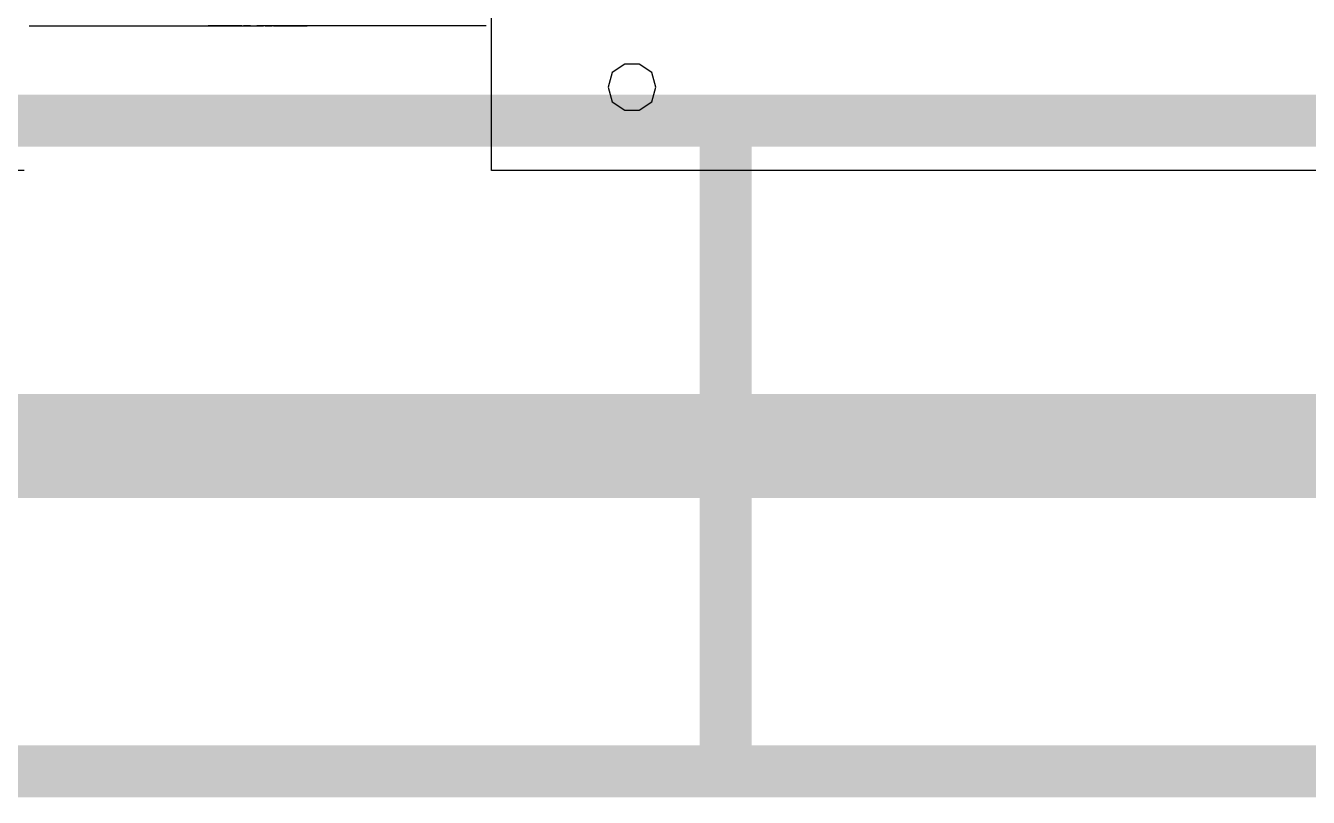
# Model space of a CAD drawing. Header units: millimetres. Extents: x 0 to 99.3, y 0 to 70.2.
# Drawn here: x 21.5525 to 22.0454, y 30.8158 to 31.1123 of the extents above; entities that cross this region are included whole.
import ezdxf

# ---------------------------------------------------------------- set-up
doc = ezdxf.new("R2010")
doc.units = ezdxf.units.MM
doc.layers.add('INST. VOZ Y DATOS', color=40, linetype='Continuous', lineweight=0)
doc.layers.add('Muebles', color=2, linetype='Continuous')

# ---------------------------------------------------------------- blocks, each defined once
blk = doc.blocks.new('racki')
at = {"layer": 'Muebles'}
for p, q in [((1559.0708, 470.68348), (1559.58563, 470.68348)), ((1559.58563, 470.68348), (1559.58563, 470.53856)), ((1559.52878, 470.66026), (1559.52398, 470.65706)), ((1559.53439, 470.66026), (1559.52878, 470.66026)), ((1559.53919, 470.65706), (1559.53439, 470.66026)), ((1559.52398, 470.65706), (1559.52238, 470.65145)), ((1559.54079, 470.65145), (1559.53919, 470.65706)), ((1559.52238, 470.65145), (1559.52398, 470.64585)), ((1559.53919, 470.64585), (1559.54079, 470.65145)), ((1559.52398, 470.64585), (1559.52878, 470.64264)), ((1559.53439, 470.64264), (1559.53919, 470.64585)), ((1559.52878, 470.64264), (1559.53439, 470.64264)), ((1559.0688, 470.62785), (1558.97883, 470.62788)), ((1558.98383, 470.62788), (1558.98503, 470.62787)), ((1558.98383, 470.62788), (1558.98643, 470.62787)), ((1558.98463, 470.62787), (1558.98383, 470.62788)), ((1558.98383, 470.62788), (1558.98643, 470.62787)), ((1558.98643, 470.62787), (1558.98383, 470.62788)), ((1558.98383, 470.62788), (1558.98413, 470.62788)), ((1558.98413, 470.62788), (1558.98383, 470.62788)), ((1558.98533, 470.62787), (1558.98383, 470.62788)), ((1558.98383, 470.62788), (1558.98413, 470.62788)), ((1558.98393, 470.62788), (1558.98383, 470.62788)), ((1558.98383, 470.62788), (1558.98393, 470.62788)), ((1558.98383, 470.62788), (1558.98643, 470.62787)), ((1558.98453, 470.62788), (1558.98383, 470.62788)), ((1558.98593, 470.62787), (1558.98383, 470.62788)), ((1558.98383, 470.62788), (1558.98593, 470.62787)), ((1558.98593, 470.62787), (1558.98383, 470.62788)), ((1558.98383, 470.62788), (1558.98643, 470.62787)), ((1558.98643, 470.62787), (1558.98383, 470.62788)), ((1558.98383, 470.62788), (1558.98593, 470.62787)), ((1558.98593, 470.62787), (1558.98383, 470.62788)), ((1558.98383, 470.62788), (1558.98593, 470.62787)), ((1558.98593, 470.62787), (1558.98383, 470.62788)), ((1558.98383, 470.62788), (1558.98643, 470.62787)), ((1558.98643, 470.62787), (1558.98383, 470.62788)), ((1558.98383, 470.62788), (1558.98593, 470.62787)), ((1558.98383, 470.62788), (1558.98643, 470.62787)), ((1558.98453, 470.62788), (1558.98383, 470.62788)), ((1558.98383, 470.62788), (1558.98413, 470.62788)), ((1558.98413, 470.62788), (1558.98383, 470.62788)), ((1558.98383, 470.62788), (1558.98643, 470.62787)), ((1558.98643, 470.62787), (1558.98383, 470.62788)), ((1558.98413, 470.62788), (1558.98383, 470.62788)), ((1558.98383, 470.62788), (1558.98643, 470.62787)), ((1558.98643, 470.62787), (1558.98383, 470.62788)), ((1558.98383, 470.62788), (1558.98543, 470.62787)), ((1558.98543, 470.62787), (1558.98383, 470.62788)), ((1558.98383, 470.62788), (1558.98643, 470.62787)), ((1558.98453, 470.62788), (1558.98383, 470.62788)), ((1558.98383, 470.62788), (1558.98643, 470.62787)), ((1558.98643, 470.62787), (1558.98383, 470.62788)), ((1558.98383, 470.62788), (1558.98413, 470.62788)), ((1558.98383, 470.62788), (1558.98643, 470.62787)), ((1558.98643, 470.62787), (1558.98383, 470.62788)), ((1558.98383, 470.62788), (1558.98543, 470.62787)), ((1558.98543, 470.62787), (1558.98383, 470.62788)), ((1558.98383, 470.62788), (1558.98583, 470.62787)), ((1558.98583, 470.62787), (1558.98383, 470.62788)), ((1558.98393, 470.62788), (1558.98383, 470.62788)), ((1558.98383, 470.62788), (1558.98643, 470.62787)), ((1558.98393, 470.62788), (1558.98653, 470.62787)), ((1558.98403, 470.62788), (1558.98393, 470.62788)), ((1558.98393, 470.62788), (1558.98403, 470.62788)), ((1558.98403, 470.62788), (1558.98393, 470.62788)), ((1558.98413, 470.62788), (1558.98403, 470.62788)), ((1558.98403, 470.62788), (1558.98413, 470.62788)), ((1558.98413, 470.62788), (1558.98403, 470.62788)), ((1558.98413, 470.62788), (1558.98653, 470.62787)), ((1558.98423, 470.62788), (1558.98413, 470.62788)), ((1558.98433, 470.62788), (1558.98423, 470.62788)), ((1558.98443, 470.62788), (1558.98433, 470.62788)), ((1558.98443, 470.62788), (1558.98613, 470.62787)), ((1558.98453, 470.62788), (1558.98443, 470.62788)), ((1558.98453, 470.62788), (1558.98463, 470.62787)), ((1558.98483, 470.62787), (1558.98453, 470.62788)), ((1558.98483, 470.62787), (1558.98453, 470.62788)), ((1558.98483, 470.62787), (1558.98453, 470.62788)), ((1558.98453, 470.62788), (1558.98463, 470.62787)), ((1558.98493, 470.62787), (1558.98453, 470.62788)), ((1558.98463, 470.62787), (1558.98453, 470.62788)), ((1558.98643, 470.62787), (1558.98463, 470.62787)), ((1558.98463, 470.62787), (1558.98473, 470.62787)), ((1558.98463, 470.62787), (1558.98473, 470.62787)), ((1558.98473, 470.62787), (1558.98463, 470.62787)), ((1558.98473, 470.62787), (1558.98483, 470.62787)), ((1558.98473, 470.62787), (1558.98563, 470.62787)), ((1558.98563, 470.62787), (1558.98473, 470.62787)), ((1558.98473, 470.62787), (1558.98563, 470.62787)), ((1558.98563, 470.62787), (1558.98473, 470.62787)), ((1558.98473, 470.62787), (1558.98483, 470.62787)), ((1558.98473, 470.62787), (1558.98563, 470.62787)), ((1558.98563, 470.62787), (1558.98473, 470.62787)), ((1558.98483, 470.62787), (1558.98473, 470.62787)), ((1558.98483, 470.62787), (1558.98533, 470.62787)), ((1558.98553, 470.62787), (1558.98483, 470.62787)), ((1558.98643, 470.62787), (1558.98483, 470.62787)), ((1558.98483, 470.62787), (1558.98643, 470.62787)), ((1558.98643, 470.62787), (1558.98483, 470.62787)), ((1558.98483, 470.62787), (1558.98643, 470.62787)), ((1558.98553, 470.62787), (1558.98483, 470.62787)), ((1558.98553, 470.62787), (1558.98483, 470.62787)), ((1558.98483, 470.62787), (1558.98493, 470.62787)), ((1558.98493, 470.62787), (1558.98483, 470.62787)), ((1558.98643, 470.62787), (1558.98493, 470.62787)), ((1558.98493, 470.62787), (1558.98643, 470.62787)), ((1558.98643, 470.62787), (1558.98493, 470.62787)), ((1558.98493, 470.62787), (1558.98643, 470.62787)), ((1558.98503, 470.62787), (1558.98493, 470.62787)), ((1558.98513, 470.62787), (1558.98503, 470.62787)), ((1558.98513, 470.62787), (1558.98503, 470.62787)), ((1558.98533, 470.62787), (1558.98513, 470.62787)), ((1558.98523, 470.62787), (1558.98513, 470.62787)), ((1558.98533, 470.62787), (1558.98523, 470.62787)), ((1558.98563, 470.62787), (1558.98533, 470.62787)), ((1558.98533, 470.62787), (1558.98543, 470.62787)), ((1558.98543, 470.62787), (1558.98533, 470.62787)), ((1558.98543, 470.62787), (1558.98533, 470.62787)), ((1558.98543, 470.62787), (1558.98553, 470.62787)), ((1558.98553, 470.62787), (1558.98543, 470.62787)), ((1558.98583, 470.62787), (1558.98543, 470.62787)), ((1558.98543, 470.62787), (1558.98553, 470.62787)), ((1558.98553, 470.62787), (1558.98543, 470.62787)), ((1558.98583, 470.62787), (1558.98553, 470.62787)), ((1558.98553, 470.62787), (1558.98563, 470.62787)), ((1558.98563, 470.62787), (1558.98553, 470.62787)), ((1558.98583, 470.62787), (1558.98553, 470.62787)), ((1558.98583, 470.62787), (1558.98553, 470.62787)), ((1558.98553, 470.62787), (1558.98563, 470.62787)), ((1558.98563, 470.62787), (1558.98553, 470.62787)), ((1558.98583, 470.62787), (1558.98563, 470.62787)), ((1558.98563, 470.62787), (1558.98573, 470.62787)), ((1558.98573, 470.62787), (1558.98563, 470.62787)), ((1558.98563, 470.62787), (1558.98573, 470.62787)), ((1558.98573, 470.62787), (1558.98563, 470.62787)), ((1558.98573, 470.62787), (1558.98583, 470.62787)), ((1558.98583, 470.62787), (1558.98573, 470.62787)), ((1558.98573, 470.62787), (1558.98583, 470.62787)), ((1558.98583, 470.62787), (1558.98573, 470.62787)), ((1558.98643, 470.62787), (1558.98583, 470.62787)), ((1558.98593, 470.62787), (1558.98583, 470.62787)), ((1558.98643, 470.62787), (1558.98583, 470.62787)), ((1558.98643, 470.62787), (1558.98583, 470.62787)), ((1558.98583, 470.62787), (1558.98643, 470.62787)), ((1558.98643, 470.62787), (1558.98583, 470.62787)), ((1558.98593, 470.62787), (1558.98583, 470.62787)), ((1558.98613, 470.62787), (1558.98593, 470.62787)), ((1558.98613, 470.62787), (1558.98593, 470.62787)), ((1558.98623, 470.62787), (1558.98613, 470.62787)), ((1558.98633, 470.62787), (1558.98623, 470.62787)), ((1558.98643, 470.62787), (1558.98633, 470.62787)), ((1558.99985, 470.62787), (1558.98714, 470.62787)), ((1558.98714, 470.62787), (1558.99985, 470.62787)), ((1558.99985, 470.62787), (1558.98714, 470.62787)), ((1558.99874, 470.62787), (1558.98824, 470.62787)), ((1558.98824, 470.62787), (1558.99154, 470.62787)), ((1558.99414, 470.62787), (1558.98944, 470.62787)), ((1558.98944, 470.62787), (1558.99534, 470.62787)), ((1558.98944, 470.62787), (1558.99164, 470.62787)), ((1558.99164, 470.62787), (1558.98944, 470.62787)), ((1558.98944, 470.62787), (1558.99534, 470.62787)), ((1558.99724, 470.62787), (1558.98944, 470.62787)), ((1558.98944, 470.62787), (1558.99194, 470.62787)), ((1558.99534, 470.62787), (1558.98944, 470.62787)), ((1558.98944, 470.62787), (1558.99534, 470.62787)), ((1558.98944, 470.62787), (1558.99414, 470.62787)), ((1558.98954, 470.62787), (1558.98944, 470.62787)), ((1558.98944, 470.62787), (1558.99534, 470.62787)), ((1558.99214, 470.62787), (1558.98944, 470.62787)), ((1558.98944, 470.62787), (1558.99044, 470.62787)), ((1558.99044, 470.62787), (1558.98944, 470.62787)), ((1558.98964, 470.62787), (1558.98954, 470.62787)), ((1558.98974, 470.62787), (1558.98964, 470.62787)), ((1558.98984, 470.62787), (1558.98974, 470.62787)), ((1558.98994, 470.62787), (1558.98984, 470.62787)), ((1558.99004, 470.62787), (1558.98994, 470.62787)), ((1558.99014, 470.62787), (1558.99004, 470.62787)), ((1558.99024, 470.62787), (1558.99014, 470.62787)), ((1558.99024, 470.62787), (1558.99014, 470.62787)), ((1558.99044, 470.62787), (1558.99024, 470.62787)), ((1558.99454, 470.62787), (1558.99024, 470.62787)), ((1558.99064, 470.62787), (1558.99044, 470.62787)), ((1558.99534, 470.62787), (1558.99064, 470.62787)), ((1558.99084, 470.62787), (1558.99074, 470.62787)), ((1558.99074, 470.62787), (1558.99084, 470.62787)), ((1558.99414, 470.62787), (1558.99084, 470.62787)), ((1558.99084, 470.62787), (1558.99094, 470.62787)), ((1558.99104, 470.62787), (1558.99084, 470.62787)), ((1558.99084, 470.62787), (1558.99094, 470.62787)), ((1558.99094, 470.62787), (1558.99104, 470.62787)), ((1558.99094, 470.62787), (1558.99104, 470.62787)), ((1558.99104, 470.62787), (1558.99114, 470.62787)), ((1558.99104, 470.62787), (1558.99114, 470.62787)), ((1558.99114, 470.62787), (1558.99124, 470.62787)), ((1558.99114, 470.62787), (1558.99534, 470.62787)), ((1558.99124, 470.62787), (1558.99374, 470.62787)), ((1558.99134, 470.62787), (1558.99534, 470.62787)), ((1558.99534, 470.62787), (1558.99134, 470.62787)), ((1558.99154, 470.62787), (1558.99164, 470.62787)), ((1558.99164, 470.62787), (1558.99174, 470.62787)), ((1558.99334, 470.62787), (1558.99174, 470.62787)), ((1558.99174, 470.62787), (1558.99334, 470.62787)), ((1558.99174, 470.62787), (1558.99184, 470.62787)), ((1558.99184, 470.62787), (1558.99194, 470.62787)), ((1558.99194, 470.62787), (1558.99204, 470.62787)), ((1558.99194, 470.62787), (1558.99204, 470.62787)), ((1558.99204, 470.62787), (1558.99514, 470.62787)), ((1558.99204, 470.62787), (1558.99214, 470.62787)), ((1558.99204, 470.62787), (1558.99214, 470.62787)), ((1558.99214, 470.62787), (1558.99334, 470.62787)), ((1558.99214, 470.62787), (1558.99794, 470.62787)), ((1558.99274, 470.62787), (1558.99214, 470.62787)), ((1558.99214, 470.62787), (1558.99224, 470.62787)), ((1558.99274, 470.62787), (1558.99214, 470.62787)), ((1558.99214, 470.62787), (1558.99224, 470.62787)), ((1558.99224, 470.62787), (1558.99214, 470.62787)), ((1558.99214, 470.62787), (1558.99264, 470.62787)), ((1558.99214, 470.62787), (1558.99234, 470.62787)), ((1558.99234, 470.62787), (1558.99224, 470.62787)), ((1558.99224, 470.62787), (1558.99284, 470.62787)), ((1558.99224, 470.62787), (1558.99284, 470.62787)), ((1558.99264, 470.62787), (1558.99224, 470.62787)), ((1558.99234, 470.62787), (1558.99744, 470.62787)), ((1558.99244, 470.62787), (1558.99234, 470.62787)), ((1558.99254, 470.62787), (1558.99244, 470.62787)), ((1558.99264, 470.62787), (1558.99254, 470.62787)), ((1558.99274, 470.62787), (1558.99264, 470.62787)), ((1558.99314, 470.62787), (1558.99264, 470.62787)), ((1558.99264, 470.62787), (1558.99314, 470.62787)), ((1558.99284, 470.62787), (1558.99274, 470.62787)), ((1558.99294, 470.62787), (1558.99274, 470.62787)), ((1558.99324, 470.62787), (1558.99274, 470.62787)), ((1558.99294, 470.62787), (1558.99284, 470.62787)), ((1558.99284, 470.62787), (1558.99314, 470.62787)), ((1558.99284, 470.62787), (1558.99334, 470.62787)), ((1558.99314, 470.62787), (1558.99294, 470.62787)), ((1558.99324, 470.62787), (1558.99294, 470.62787)), ((1558.99324, 470.62787), (1558.99314, 470.62787)), ((1558.99534, 470.62787), (1558.99314, 470.62787)), ((1558.99314, 470.62787), (1558.99534, 470.62787)), ((1558.99314, 470.62787), (1558.99334, 470.62787)), ((1558.99364, 470.62787), (1558.99314, 470.62787)), ((1558.99314, 470.62787), (1558.99364, 470.62787)), ((1558.99344, 470.62787), (1558.99324, 470.62787)), ((1558.99354, 470.62787), (1558.99324, 470.62787)), ((1558.99604, 470.62787), (1558.99324, 470.62787)), ((1558.99324, 470.62787), (1558.99334, 470.62787)), ((1558.99384, 470.62787), (1558.99324, 470.62787)), ((1558.99334, 470.62787), (1558.99324, 470.62787)), ((1558.99324, 470.62787), (1558.99334, 470.62787)), ((1558.99334, 470.62787), (1558.99394, 470.62787)), ((1558.99334, 470.62787), (1558.99354, 470.62787)), ((1558.99334, 470.62787), (1558.99394, 470.62787)), ((1558.99344, 470.62787), (1558.99334, 470.62787)), ((1558.99334, 470.62787), (1558.99344, 470.62787)), ((1558.99354, 470.62787), (1558.99334, 470.62787)), ((1558.99334, 470.62787), (1558.99354, 470.62787)), ((1558.99334, 470.62787), (1558.99354, 470.62787)), ((1558.99344, 470.62787), (1558.99334, 470.62787)), ((1558.99354, 470.62787), (1558.99344, 470.62787)), ((1558.99364, 470.62787), (1558.99344, 470.62787)), ((1558.99344, 470.62787), (1558.99374, 470.62787)), ((1558.99364, 470.62787), (1558.99344, 470.62787)), ((1558.99374, 470.62787), (1558.99354, 470.62787)), ((1558.99384, 470.62787), (1558.99354, 470.62787)), ((1558.99354, 470.62787), (1558.99364, 470.62787)), ((1558.99374, 470.62787), (1558.99354, 470.62787)), ((1558.99354, 470.62787), (1558.99374, 470.62787)), ((1558.99354, 470.62787), (1558.99364, 470.62787)), ((1558.99364, 470.62787), (1558.99564, 470.62787)), ((1558.99414, 470.62787), (1558.99364, 470.62787)), ((1558.99364, 470.62787), (1558.99414, 470.62787)), ((1558.99394, 470.62787), (1558.99364, 470.62787)), ((1558.99364, 470.62787), (1558.99384, 470.62787)), ((1558.99374, 470.62787), (1558.99364, 470.62787)), ((1558.99374, 470.62787), (1558.99384, 470.62787)), ((1558.99394, 470.62787), (1558.99374, 470.62787)), ((1558.99374, 470.62787), (1558.99384, 470.62787)), ((1558.99384, 470.62787), (1558.99374, 470.62787)), ((1558.99374, 470.62787), (1558.99414, 470.62787)), ((1558.99394, 470.62787), (1558.99374, 470.62787)), ((1558.99384, 470.62787), (1558.99814, 470.62787)), ((1558.99384, 470.62787), (1558.99394, 470.62787)), ((1558.99444, 470.62787), (1558.99384, 470.62787)), ((1558.99384, 470.62787), (1558.99394, 470.62787)), ((1558.99414, 470.62787), (1558.99384, 470.62787)), ((1558.99384, 470.62787), (1558.99404, 470.62787)), ((1558.99394, 470.62787), (1558.99404, 470.62787)), ((1558.99414, 470.62787), (1558.99394, 470.62787)), ((1558.99394, 470.62787), (1558.99414, 470.62787)), ((1558.99394, 470.62787), (1558.99444, 470.62787)), ((1558.99424, 470.62787), (1558.99394, 470.62787)), ((1558.99394, 470.62787), (1558.99424, 470.62787)), ((1558.99414, 470.62787), (1558.99394, 470.62787)), ((1558.99404, 470.62787), (1558.99414, 470.62787)), ((1558.99404, 470.62787), (1558.99424, 470.62787)), ((1558.99424, 470.62787), (1558.99414, 470.62787)), ((1558.99414, 470.62787), (1558.99444, 470.62787)), ((1558.99414, 470.62787), (1558.99534, 470.62787)), ((1558.99534, 470.62787), (1558.99414, 470.62787)), ((1558.99414, 470.62787), (1558.99464, 470.62787)), ((1558.99464, 470.62787), (1558.99414, 470.62787)), ((1558.99424, 470.62787), (1558.99414, 470.62787)), ((1558.99414, 470.62787), (1558.99424, 470.62787)), ((1558.99434, 470.62787), (1558.99414, 470.62787)), ((1558.99444, 470.62787), (1558.99424, 470.62787)), ((1558.99424, 470.62787), (1558.99444, 470.62787)), ((1558.99444, 470.62787), (1558.99434, 470.62787)), ((1558.99464, 470.62787), (1558.99444, 470.62787)), ((1558.99444, 470.62787), (1558.99494, 470.62787)), ((1558.99444, 470.62787), (1558.99494, 470.62787)), ((1558.99494, 470.62787), (1558.99444, 470.62787)), ((1558.99444, 470.62787), (1558.99454, 470.62787)), ((1558.99464, 470.62787), (1558.99444, 470.62787)), ((1558.99464, 470.62787), (1558.99454, 470.62787)), ((1558.99454, 470.62787), (1558.99474, 470.62787)), ((1558.99464, 470.62787), (1558.99554, 470.62787)), ((1558.99484, 470.62787), (1558.99464, 470.62787)), ((1558.99464, 470.62787), (1558.99514, 470.62787)), ((1558.99514, 470.62787), (1558.99464, 470.62787)), ((1558.99474, 470.62787), (1558.99464, 470.62787)), ((1558.99484, 470.62787), (1558.99464, 470.62787)), ((1558.99484, 470.62787), (1558.99474, 470.62787)), ((1558.99474, 470.62787), (1558.99494, 470.62787)), ((1558.99504, 470.62787), (1558.99484, 470.62787)), ((1558.99494, 470.62787), (1558.99484, 470.62787)), ((1558.99504, 470.62787), (1558.99484, 470.62787)), ((1558.99494, 470.62787), (1558.99544, 470.62787)), ((1558.99494, 470.62787), (1558.99544, 470.62787)), ((1558.99494, 470.62787), (1558.99534, 470.62787)), ((1558.99544, 470.62787), (1558.99494, 470.62787)), ((1558.99504, 470.62787), (1558.99494, 470.62787)), ((1558.99494, 470.62787), (1558.99514, 470.62787)), ((1558.99524, 470.62787), (1558.99504, 470.62787)), ((1558.99514, 470.62787), (1558.99504, 470.62787)), ((1558.99524, 470.62787), (1558.99504, 470.62787)), ((1558.99514, 470.62787), (1558.99534, 470.62787)), ((1558.99514, 470.62787), (1558.99564, 470.62787)), ((1558.99564, 470.62787), (1558.99514, 470.62787)), ((1558.99524, 470.62787), (1558.99514, 470.62787)), ((1558.99514, 470.62787), (1558.99534, 470.62787)), ((1558.99544, 470.62787), (1558.99524, 470.62787)), ((1558.99534, 470.62787), (1558.99524, 470.62787)), ((1558.99544, 470.62787), (1558.99524, 470.62787)), ((1558.99534, 470.62787), (1558.99824, 470.62787)), ((1558.99534, 470.62787), (1558.99554, 470.62787)), ((1558.99534, 470.62787), (1558.99584, 470.62787)), ((1558.99534, 470.62787), (1558.99554, 470.62787)), ((1558.99564, 470.62787), (1558.99544, 470.62787)), ((1558.99544, 470.62787), (1558.99594, 470.62787)), ((1558.99584, 470.62787), (1558.99544, 470.62787)), ((1558.99564, 470.62787), (1558.99544, 470.62787)), ((1558.99554, 470.62787), (1558.99584, 470.62787)), ((1558.99554, 470.62787), (1558.99574, 470.62787)), ((1558.99584, 470.62787), (1558.99564, 470.62787)), ((1558.99564, 470.62787), (1558.99574, 470.62787)), ((1558.99564, 470.62787), (1558.99614, 470.62787)), ((1558.99604, 470.62787), (1558.99564, 470.62787)), ((1558.99584, 470.62787), (1558.99564, 470.62787)), ((1558.99574, 470.62787), (1558.99584, 470.62787)), ((1558.99574, 470.62787), (1558.99594, 470.62787)), ((1558.99604, 470.62787), (1558.99584, 470.62787)), ((1558.99584, 470.62787), (1558.99604, 470.62787)), ((1558.99584, 470.62787), (1558.99594, 470.62787)), ((1558.99584, 470.62787), (1558.99634, 470.62787)), ((1558.99634, 470.62787), (1558.99584, 470.62787)), ((1558.99594, 470.62787), (1558.99584, 470.62787)), ((1558.99594, 470.62787), (1558.99614, 470.62787)), ((1558.99594, 470.62787), (1558.99604, 470.62787)), ((1558.99614, 470.62787), (1558.99594, 470.62787)), ((1558.99594, 470.62787), (1558.99604, 470.62787)), ((1558.99614, 470.62787), (1558.99604, 470.62787)), ((1558.99604, 470.62787), (1558.99624, 470.62787)), ((1558.99654, 470.62787), (1558.99604, 470.62787)), ((1558.99604, 470.62787), (1558.99624, 470.62787)), ((1558.99634, 470.62787), (1558.99614, 470.62787)), ((1558.99614, 470.62787), (1558.99634, 470.62787)), ((1558.99614, 470.62787), (1558.99654, 470.62787)), ((1558.99634, 470.62787), (1558.99614, 470.62787)), ((1558.99624, 470.62787), (1558.99634, 470.62787)), ((1558.99634, 470.62787), (1558.99624, 470.62787)), ((1558.99624, 470.62787), (1558.99634, 470.62787)), ((1558.99624, 470.62787), (1558.99644, 470.62787)), ((1558.99654, 470.62787), (1558.99634, 470.62787)), ((1558.99634, 470.62787), (1558.99644, 470.62787)), ((1558.99634, 470.62787), (1558.99704, 470.62787)), ((1558.99634, 470.62787), (1558.99704, 470.62787)), ((1558.99714, 470.62787), (1558.99634, 470.62787)), ((1558.99634, 470.62787), (1558.99644, 470.62787)), ((1558.99644, 470.62787), (1558.99634, 470.62787)), ((1558.99634, 470.62787), (1558.99644, 470.62787)), ((1558.99644, 470.62787), (1558.99634, 470.62787)), ((1558.99654, 470.62787), (1558.99634, 470.62787)), ((1558.99644, 470.62787), (1558.99664, 470.62787)), ((1558.99644, 470.62787), (1558.99664, 470.62787)), ((1558.99664, 470.62787), (1558.99644, 470.62787)), ((1558.99644, 470.62787), (1558.99664, 470.62787)), ((1558.99664, 470.62787), (1558.99644, 470.62787)), ((1558.99644, 470.62787), (1558.99664, 470.62787)), ((1558.99674, 470.62787), (1558.99654, 470.62787)), ((1558.99654, 470.62787), (1558.99694, 470.62787)), ((1558.99684, 470.62787), (1558.99654, 470.62787)), ((1558.99664, 470.62787), (1558.99654, 470.62787)), ((1558.99664, 470.62787), (1558.99814, 470.62787)), ((1558.99664, 470.62787), (1558.99674, 470.62787)), ((1558.99664, 470.62787), (1558.99684, 470.62787)), ((1558.99674, 470.62787), (1558.99664, 470.62787)), ((1558.99664, 470.62787), (1558.99674, 470.62787)), ((1558.99684, 470.62787), (1558.99664, 470.62787)), ((1558.99664, 470.62787), (1558.99674, 470.62787)), ((1558.99684, 470.62787), (1558.99674, 470.62787)), ((1558.99674, 470.62787), (1558.99684, 470.62787)), ((1558.99694, 470.62787), (1558.99674, 470.62787)), ((1558.99674, 470.62787), (1558.99694, 470.62787)), ((1558.99674, 470.62787), (1558.99694, 470.62787)), ((1558.99704, 470.62787), (1558.99684, 470.62787)), ((1558.99684, 470.62787), (1558.99704, 470.62787)), ((1558.99754, 470.62787), (1558.99684, 470.62787)), ((1558.99684, 470.62787), (1558.99694, 470.62787)), ((1558.99694, 470.62787), (1558.99684, 470.62787)), ((1558.99694, 470.62787), (1558.99754, 470.62787)), ((1558.99694, 470.62787), (1558.99704, 470.62787)), ((1558.99714, 470.62787), (1558.99704, 470.62787)), ((1558.99704, 470.62787), (1558.99714, 470.62787)), ((1558.99704, 470.62787), (1558.99764, 470.62787)), ((1558.99704, 470.62787), (1558.99764, 470.62787)), ((1558.99704, 470.62787), (1558.99724, 470.62787)), ((1558.99734, 470.62787), (1558.99714, 470.62787)), ((1558.99714, 470.62787), (1558.99724, 470.62787)), ((1558.99764, 470.62787), (1558.99714, 470.62787)), ((1558.99744, 470.62787), (1558.99734, 470.62787)), ((1558.99754, 470.62787), (1558.99744, 470.62787)), ((1558.99744, 470.62787), (1558.99754, 470.62787)), ((1558.99764, 470.62787), (1558.99754, 470.62787)), ((1558.99754, 470.62787), (1558.99814, 470.62787)), ((1558.99804, 470.62787), (1558.99754, 470.62787)), ((1558.99754, 470.62787), (1558.99764, 470.62787)), ((1558.99774, 470.62787), (1558.99764, 470.62787)), ((1558.99764, 470.62787), (1558.99804, 470.62787)), ((1558.99764, 470.62787), (1558.99804, 470.62787)), ((1558.99814, 470.62787), (1558.99764, 470.62787)), ((1558.99764, 470.62787), (1558.99784, 470.62787)), ((1558.99784, 470.62787), (1558.99774, 470.62787)), ((1558.99794, 470.62787), (1558.99784, 470.62787)), ((1558.99784, 470.62787), (1558.99794, 470.62787)), ((1558.99804, 470.62787), (1558.99794, 470.62787)), ((1558.99794, 470.62787), (1558.99804, 470.62787)), ((1558.99804, 470.62787), (1558.99814, 470.62787)), ((1558.99814, 470.62787), (1558.99804, 470.62787)), ((1558.99804, 470.62787), (1558.99814, 470.62787)), ((1558.99814, 470.62787), (1558.99804, 470.62787)), ((1558.99804, 470.62787), (1558.99814, 470.62787)), ((1558.99814, 470.62787), (1558.99824, 470.62787)), ((1558.99824, 470.62787), (1558.99834, 470.62787)), ((1558.99834, 470.62787), (1558.99844, 470.62787)), ((1558.99844, 470.62787), (1558.99854, 470.62787)), ((1558.99854, 470.62787), (1558.99864, 470.62787)), ((1558.99864, 470.62787), (1558.99874, 470.62787)), ((1559.00005, 470.62787), (1558.99915, 470.62787)), ((1558.99915, 470.62787), (1558.99985, 470.62787)), ((1558.99985, 470.62787), (1558.99915, 470.62787)), ((1558.99915, 470.62787), (1558.99985, 470.62787)), ((1558.99985, 470.62787), (1558.99915, 470.62787)), ((1558.99915, 470.62787), (1559.00005, 470.62787)), ((1558.99985, 470.62787), (1558.99915, 470.62787)), ((1558.99915, 470.62787), (1558.99985, 470.62787)), ((1558.99935, 470.62787), (1559.00005, 470.62787)), ((1559.00005, 470.62787), (1558.99935, 470.62787)), ((1559.00005, 470.62787), (1558.99985, 470.62787)), ((1558.99985, 470.62787), (1559.00005, 470.62787)), ((1559.58763, 470.62785), (1559.6758, 470.62788)), ((1559.65638, 470.62787), (1559.65658, 470.62787)), ((1559.65708, 470.62787), (1559.65638, 470.62787)), ((1559.65638, 470.62787), (1559.65728, 470.62787)), ((1559.65728, 470.62787), (1559.65638, 470.62787)), ((1559.65638, 470.62787), (1559.65708, 470.62787)), ((1559.65658, 470.62787), (1559.65638, 470.62787)), ((1559.65658, 470.62787), (1559.66929, 470.62787)), ((1559.65728, 470.62787), (1559.65658, 470.62787)), ((1559.65658, 470.62787), (1559.65728, 470.62787)), ((1559.65728, 470.62787), (1559.65658, 470.62787)), ((1559.65658, 470.62787), (1559.65728, 470.62787)), ((1559.65658, 470.62787), (1559.65728, 470.62787)), ((1559.65728, 470.62787), (1559.65658, 470.62787)), ((1559.66929, 470.62787), (1559.65658, 470.62787)), ((1559.65658, 470.62787), (1559.66929, 470.62787)), ((1559.65778, 470.62787), (1559.65768, 470.62787)), ((1559.65768, 470.62787), (1559.66819, 470.62787)), ((1559.65788, 470.62787), (1559.65778, 470.62787)), ((1559.65798, 470.62787), (1559.65788, 470.62787)), ((1559.65808, 470.62787), (1559.65798, 470.62787)), ((1559.65818, 470.62787), (1559.65808, 470.62787)), ((1559.66109, 470.62787), (1559.65818, 470.62787)), ((1559.65828, 470.62787), (1559.65818, 470.62787)), ((1559.65979, 470.62787), (1559.65828, 470.62787)), ((1559.66259, 470.62787), (1559.65828, 470.62787)), ((1559.65838, 470.62787), (1559.65828, 470.62787)), ((1559.65828, 470.62787), (1559.65838, 470.62787)), ((1559.65838, 470.62787), (1559.65828, 470.62787)), ((1559.65828, 470.62787), (1559.65878, 470.62787)), ((1559.65888, 470.62787), (1559.65828, 470.62787)), ((1559.65828, 470.62787), (1559.65838, 470.62787)), ((1559.65838, 470.62787), (1559.65828, 470.62787)), ((1559.65838, 470.62787), (1559.65848, 470.62787)), ((1559.65878, 470.62787), (1559.65838, 470.62787)), ((1559.65878, 470.62787), (1559.65838, 470.62787)), ((1559.65838, 470.62787), (1559.65888, 470.62787)), ((1559.65848, 470.62787), (1559.65838, 470.62787)), ((1559.66429, 470.62787), (1559.65848, 470.62787)), ((1559.65848, 470.62787), (1559.65858, 470.62787)), ((1559.65858, 470.62787), (1559.65848, 470.62787)), ((1559.65858, 470.62787), (1559.65868, 470.62787)), ((1559.65878, 470.62787), (1559.65858, 470.62787)), ((1559.65868, 470.62787), (1559.65878, 470.62787)), ((1559.65878, 470.62787), (1559.65888, 470.62787)), ((1559.65939, 470.62787), (1559.65878, 470.62787)), ((1559.65939, 470.62787), (1559.65878, 470.62787)), ((1559.65878, 470.62787), (1559.65929, 470.62787)), ((1559.65888, 470.62787), (1559.65878, 470.62787)), ((1559.65888, 470.62787), (1559.65898, 470.62787)), ((1559.65949, 470.62787), (1559.65888, 470.62787)), ((1559.65888, 470.62787), (1559.65959, 470.62787)), ((1559.65898, 470.62787), (1559.65888, 470.62787)), ((1559.66409, 470.62787), (1559.65898, 470.62787)), ((1559.65898, 470.62787), (1559.65908, 470.62787)), ((1559.65908, 470.62787), (1559.65929, 470.62787)), ((1559.65929, 470.62787), (1559.65918, 470.62787)), ((1559.65918, 470.62787), (1559.66699, 470.62787)), ((1559.65939, 470.62787), (1559.65918, 470.62787)), ((1559.65929, 470.62787), (1559.65939, 470.62787)), ((1559.65939, 470.62787), (1559.65929, 470.62787)), ((1559.65929, 470.62787), (1559.66009, 470.62787)), ((1559.65939, 470.62787), (1559.65959, 470.62787)), ((1559.65959, 470.62787), (1559.65939, 470.62787)), ((1559.66009, 470.62787), (1559.65939, 470.62787)), ((1559.66009, 470.62787), (1559.65939, 470.62787)), ((1559.65949, 470.62787), (1559.65939, 470.62787)), ((1559.65989, 470.62787), (1559.65949, 470.62787)), ((1559.65959, 470.62787), (1559.65949, 470.62787)), ((1559.65949, 470.62787), (1559.65969, 470.62787)), ((1559.65969, 470.62787), (1559.65949, 470.62787)), ((1559.65949, 470.62787), (1559.65959, 470.62787)), ((1559.65969, 470.62787), (1559.65949, 470.62787)), ((1559.65959, 470.62787), (1559.65969, 470.62787)), ((1559.65969, 470.62787), (1559.65959, 470.62787)), ((1559.65959, 470.62787), (1559.65989, 470.62787)), ((1559.65979, 470.62787), (1559.65959, 470.62787)), ((1559.65959, 470.62787), (1559.65979, 470.62787)), ((1559.65969, 470.62787), (1559.65989, 470.62787)), ((1559.65979, 470.62787), (1559.65969, 470.62787)), ((1559.65969, 470.62787), (1559.65979, 470.62787)), ((1559.65979, 470.62787), (1559.65969, 470.62787)), ((1559.65979, 470.62787), (1559.65969, 470.62787)), ((1559.65999, 470.62787), (1559.65979, 470.62787)), ((1559.65999, 470.62787), (1559.65979, 470.62787)), ((1559.65979, 470.62787), (1559.65999, 470.62787)), ((1559.65999, 470.62787), (1559.65979, 470.62787)), ((1559.65979, 470.62787), (1559.65999, 470.62787)), ((1559.65979, 470.62787), (1559.65989, 470.62787)), ((1559.65999, 470.62787), (1559.65979, 470.62787)), ((1559.65989, 470.62787), (1559.66009, 470.62787)), ((1559.66029, 470.62787), (1559.65989, 470.62787)), ((1559.65989, 470.62787), (1559.66039, 470.62787)), ((1559.65989, 470.62787), (1559.66009, 470.62787)), ((1559.66009, 470.62787), (1559.65999, 470.62787)), ((1559.66009, 470.62787), (1559.65999, 470.62787)), ((1559.65999, 470.62787), (1559.66009, 470.62787)), ((1559.66009, 470.62787), (1559.65999, 470.62787)), ((1559.65999, 470.62787), (1559.66009, 470.62787)), ((1559.66019, 470.62787), (1559.65999, 470.62787)), ((1559.66009, 470.62787), (1559.66029, 470.62787)), ((1559.66019, 470.62787), (1559.66009, 470.62787)), ((1559.66029, 470.62787), (1559.66009, 470.62787)), ((1559.66059, 470.62787), (1559.66009, 470.62787)), ((1559.66009, 470.62787), (1559.66059, 470.62787)), ((1559.66009, 470.62787), (1559.66019, 470.62787)), ((1559.66019, 470.62787), (1559.66009, 470.62787)), ((1559.66009, 470.62787), (1559.66029, 470.62787)), ((1559.66039, 470.62787), (1559.66019, 470.62787)), ((1559.66039, 470.62787), (1559.66019, 470.62787)), ((1559.66029, 470.62787), (1559.66039, 470.62787)), ((1559.66049, 470.62787), (1559.66029, 470.62787)), ((1559.66079, 470.62787), (1559.66029, 470.62787)), ((1559.66029, 470.62787), (1559.66049, 470.62787)), ((1559.66039, 470.62787), (1559.66059, 470.62787)), ((1559.66059, 470.62787), (1559.66039, 470.62787)), ((1559.66039, 470.62787), (1559.66319, 470.62787)), ((1559.66049, 470.62787), (1559.66039, 470.62787)), ((1559.66039, 470.62787), (1559.66079, 470.62787)), ((1559.66049, 470.62787), (1559.66039, 470.62787)), ((1559.66099, 470.62787), (1559.66049, 470.62787)), ((1559.66059, 470.62787), (1559.66049, 470.62787)), ((1559.66049, 470.62787), (1559.66059, 470.62787)), ((1559.66069, 470.62787), (1559.66049, 470.62787)), ((1559.66059, 470.62787), (1559.66079, 470.62787)), ((1559.66089, 470.62787), (1559.66059, 470.62787)), ((1559.66069, 470.62787), (1559.66059, 470.62787)), ((1559.66109, 470.62787), (1559.66059, 470.62787)), ((1559.66059, 470.62787), (1559.66099, 470.62787)), ((1559.66059, 470.62787), (1559.66079, 470.62787)), ((1559.66079, 470.62787), (1559.66069, 470.62787)), ((1559.66089, 470.62787), (1559.66069, 470.62787)), ((1559.66079, 470.62787), (1559.66099, 470.62787)), ((1559.66279, 470.62787), (1559.66079, 470.62787)), ((1559.66129, 470.62787), (1559.66079, 470.62787)), ((1559.66079, 470.62787), (1559.66129, 470.62787)), ((1559.66079, 470.62787), (1559.66099, 470.62787)), ((1559.66179, 470.62787), (1559.66089, 470.62787)), ((1559.66109, 470.62787), (1559.66089, 470.62787)), ((1559.66109, 470.62787), (1559.66089, 470.62787)), ((1559.66099, 470.62787), (1559.66119, 470.62787)), ((1559.66149, 470.62787), (1559.66099, 470.62787)), ((1559.66149, 470.62787), (1559.66099, 470.62787)), ((1559.66099, 470.62787), (1559.66149, 470.62787)), ((1559.66099, 470.62787), (1559.66119, 470.62787)), ((1559.66509, 470.62787), (1559.66109, 470.62787)), ((1559.66699, 470.62787), (1559.66109, 470.62787)), ((1559.66129, 470.62787), (1559.66109, 470.62787)), ((1559.66109, 470.62787), (1559.66509, 470.62787)), ((1559.66699, 470.62787), (1559.66109, 470.62787)), ((1559.66109, 470.62787), (1559.66329, 470.62787)), ((1559.66329, 470.62787), (1559.66109, 470.62787)), ((1559.66109, 470.62787), (1559.66699, 470.62787)), ((1559.66699, 470.62787), (1559.66109, 470.62787)), ((1559.66529, 470.62787), (1559.66109, 470.62787)), ((1559.66109, 470.62787), (1559.66579, 470.62787)), ((1559.66149, 470.62787), (1559.66109, 470.62787)), ((1559.66229, 470.62787), (1559.66109, 470.62787)), ((1559.66109, 470.62787), (1559.66229, 470.62787)), ((1559.66699, 470.62787), (1559.66109, 470.62787)), ((1559.66109, 470.62787), (1559.66119, 470.62787)), ((1559.66129, 470.62787), (1559.66109, 470.62787)), ((1559.66119, 470.62787), (1559.66139, 470.62787)), ((1559.66119, 470.62787), (1559.66129, 470.62787)), ((1559.66119, 470.62787), (1559.66139, 470.62787)), ((1559.66439, 470.62787), (1559.66129, 470.62787)), ((1559.66179, 470.62787), (1559.66129, 470.62787)), ((1559.66129, 470.62787), (1559.66179, 470.62787)), ((1559.66129, 470.62787), (1559.66139, 470.62787)), ((1559.66149, 470.62787), (1559.66129, 470.62787)), ((1559.66139, 470.62787), (1559.66159, 470.62787)), ((1559.66139, 470.62787), (1559.66149, 470.62787)), ((1559.66139, 470.62787), (1559.66159, 470.62787)), ((1559.66199, 470.62787), (1559.66149, 470.62787)), ((1559.66199, 470.62787), (1559.66149, 470.62787)), ((1559.66149, 470.62787), (1559.66199, 470.62787)), ((1559.66149, 470.62787), (1559.66159, 470.62787)), ((1559.66169, 470.62787), (1559.66149, 470.62787)), ((1559.66159, 470.62787), (1559.66179, 470.62787)), ((1559.66159, 470.62787), (1559.66169, 470.62787)), ((1559.66159, 470.62787), (1559.66179, 470.62787)), ((1559.66169, 470.62787), (1559.66179, 470.62787)), ((1559.66189, 470.62787), (1559.66169, 470.62787)), ((1559.66179, 470.62787), (1559.66199, 470.62787)), ((1559.66229, 470.62787), (1559.66179, 470.62787)), ((1559.66179, 470.62787), (1559.66229, 470.62787)), ((1559.66179, 470.62787), (1559.66189, 470.62787)), ((1559.66179, 470.62787), (1559.66199, 470.62787)), ((1559.66189, 470.62787), (1559.66619, 470.62787)), ((1559.66199, 470.62787), (1559.66189, 470.62787)), ((1559.66199, 470.62787), (1559.66219, 470.62787)), ((1559.66229, 470.62787), (1559.66199, 470.62787)), ((1559.66199, 470.62787), (1559.66259, 470.62787)), ((1559.66249, 470.62787), (1559.66199, 470.62787)), ((1559.66219, 470.62787), (1559.66199, 470.62787)), ((1559.66199, 470.62787), (1559.66209, 470.62787)), ((1559.66209, 470.62787), (1559.66229, 470.62787)), ((1559.66219, 470.62787), (1559.66229, 470.62787)), ((1559.66219, 470.62787), (1559.66249, 470.62787)), ((1559.66249, 470.62787), (1559.66219, 470.62787)), ((1559.66219, 470.62787), (1559.66229, 470.62787)), ((1559.66229, 470.62787), (1559.66219, 470.62787)), ((1559.66239, 470.62787), (1559.66219, 470.62787)), ((1559.66229, 470.62787), (1559.66699, 470.62787)), ((1559.66239, 470.62787), (1559.66229, 470.62787)), ((1559.66229, 470.62787), (1559.66559, 470.62787)), ((1559.66229, 470.62787), (1559.66249, 470.62787)), ((1559.66249, 470.62787), (1559.66229, 470.62787)), ((1559.66699, 470.62787), (1559.66229, 470.62787)), ((1559.66229, 470.62787), (1559.66279, 470.62787)), ((1559.66279, 470.62787), (1559.66229, 470.62787)), ((1559.66229, 470.62787), (1559.66259, 470.62787)), ((1559.66269, 470.62787), (1559.66229, 470.62787)), ((1559.66229, 470.62787), (1559.66249, 470.62787)), ((1559.66249, 470.62787), (1559.66239, 470.62787)), ((1559.66259, 470.62787), (1559.66239, 470.62787)), ((1559.66259, 470.62787), (1559.66249, 470.62787)), ((1559.66249, 470.62787), (1559.66269, 470.62787)), ((1559.66309, 470.62787), (1559.66249, 470.62787)), ((1559.66309, 470.62787), (1559.66249, 470.62787)), ((1559.66249, 470.62787), (1559.66279, 470.62787)), ((1559.66259, 470.62787), (1559.66249, 470.62787)), ((1559.66249, 470.62787), (1559.66269, 470.62787)), ((1559.66269, 470.62787), (1559.66259, 470.62787)), ((1559.66259, 470.62787), (1559.66289, 470.62787)), ((1559.66259, 470.62787), (1559.66319, 470.62787)), ((1559.66269, 470.62787), (1559.66259, 470.62787)), ((1559.66259, 470.62787), (1559.66269, 470.62787)), ((1559.66279, 470.62787), (1559.66259, 470.62787)), ((1559.66519, 470.62787), (1559.66269, 470.62787)), ((1559.66269, 470.62787), (1559.66289, 470.62787)), ((1559.66299, 470.62787), (1559.66269, 470.62787)), ((1559.66269, 470.62787), (1559.66289, 470.62787)), ((1559.66289, 470.62787), (1559.66269, 470.62787)), ((1559.66269, 470.62787), (1559.66279, 470.62787)), ((1559.66289, 470.62787), (1559.66279, 470.62787)), ((1559.66279, 470.62787), (1559.66329, 470.62787)), ((1559.66329, 470.62787), (1559.66279, 470.62787)), ((1559.66279, 470.62787), (1559.66299, 470.62787)), ((1559.66289, 470.62787), (1559.66279, 470.62787)), ((1559.66279, 470.62787), (1559.66299, 470.62787)), ((1559.66289, 470.62787), (1559.66299, 470.62787)), ((1559.66289, 470.62787), (1559.66319, 470.62787)), ((1559.66309, 470.62787), (1559.66289, 470.62787)), ((1559.66289, 470.62787), (1559.66309, 470.62787)), ((1559.66309, 470.62787), (1559.66289, 470.62787)), ((1559.66309, 470.62787), (1559.66289, 470.62787)), ((1559.66299, 470.62787), (1559.66319, 470.62787)), ((1559.66299, 470.62787), (1559.66309, 470.62787)), ((1559.66309, 470.62787), (1559.66299, 470.62787)), ((1559.66299, 470.62787), (1559.66309, 470.62787)), ((1559.66429, 470.62787), (1559.66309, 470.62787)), ((1559.66309, 470.62787), (1559.66469, 470.62787)), ((1559.66469, 470.62787), (1559.66309, 470.62787)), ((1559.66329, 470.62787), (1559.66309, 470.62787)), ((1559.66319, 470.62787), (1559.66309, 470.62787)), ((1559.66359, 470.62787), (1559.66309, 470.62787)), ((1559.66309, 470.62787), (1559.66319, 470.62787)), ((1559.66319, 470.62787), (1559.66309, 470.62787)), ((1559.66319, 470.62787), (1559.66329, 470.62787)), ((1559.66319, 470.62787), (1559.66349, 470.62787)), ((1559.66319, 470.62787), (1559.66369, 470.62787)), ((1559.66329, 470.62787), (1559.66349, 470.62787)), ((1559.66359, 470.62787), (1559.66329, 470.62787)), ((1559.66329, 470.62787), (1559.66379, 470.62787)), ((1559.66379, 470.62787), (1559.66329, 470.62787)), ((1559.66349, 470.62787), (1559.66359, 470.62787)), ((1559.66349, 470.62787), (1559.66369, 470.62787)), ((1559.66359, 470.62787), (1559.66369, 470.62787)), ((1559.66419, 470.62787), (1559.66359, 470.62787)), ((1559.66419, 470.62787), (1559.66359, 470.62787)), ((1559.66369, 470.62787), (1559.66379, 470.62787)), ((1559.66369, 470.62787), (1559.66429, 470.62787)), ((1559.66369, 470.62787), (1559.66429, 470.62787)), ((1559.66379, 470.62787), (1559.66389, 470.62787)), ((1559.66379, 470.62787), (1559.66419, 470.62787)), ((1559.66429, 470.62787), (1559.66379, 470.62787)), ((1559.66389, 470.62787), (1559.66399, 470.62787)), ((1559.66399, 470.62787), (1559.66409, 470.62787)), ((1559.66409, 470.62787), (1559.66419, 470.62787)), ((1559.66429, 470.62787), (1559.66409, 470.62787)), ((1559.66429, 470.62787), (1559.66419, 470.62787)), ((1559.66429, 470.62787), (1559.66419, 470.62787)), ((1559.66419, 470.62787), (1559.66429, 470.62787)), ((1559.66439, 470.62787), (1559.66429, 470.62787)), ((1559.66439, 470.62787), (1559.66429, 470.62787)), ((1559.66429, 470.62787), (1559.66699, 470.62787)), ((1559.66449, 470.62787), (1559.66439, 470.62787)), ((1559.66449, 470.62787), (1559.66439, 470.62787)), ((1559.66699, 470.62787), (1559.66449, 470.62787)), ((1559.66459, 470.62787), (1559.66449, 470.62787)), ((1559.66469, 470.62787), (1559.66459, 470.62787)), ((1559.66479, 470.62787), (1559.66469, 470.62787)), ((1559.66699, 470.62787), (1559.66479, 470.62787)), ((1559.66479, 470.62787), (1559.66699, 470.62787)), ((1559.66489, 470.62787), (1559.66479, 470.62787)), ((1559.66819, 470.62787), (1559.66489, 470.62787)), ((1559.66529, 470.62787), (1559.66519, 470.62787)), ((1559.66539, 470.62787), (1559.66529, 470.62787)), ((1559.66539, 470.62787), (1559.66529, 470.62787)), ((1559.66549, 470.62787), (1559.66539, 470.62787)), ((1559.66539, 470.62787), (1559.66559, 470.62787)), ((1559.66549, 470.62787), (1559.66539, 470.62787)), ((1559.66559, 470.62787), (1559.66549, 470.62787)), ((1559.66559, 470.62787), (1559.66549, 470.62787)), ((1559.66559, 470.62787), (1559.66569, 470.62787)), ((1559.66569, 470.62787), (1559.66559, 470.62787)), ((1559.66579, 470.62787), (1559.66599, 470.62787)), ((1559.66599, 470.62787), (1559.66619, 470.62787)), ((1559.66699, 470.62787), (1559.66599, 470.62787)), ((1559.66599, 470.62787), (1559.66699, 470.62787)), ((1559.66619, 470.62787), (1559.66629, 470.62787)), ((1559.66619, 470.62787), (1559.66629, 470.62787)), ((1559.66629, 470.62787), (1559.66639, 470.62787)), ((1559.66639, 470.62787), (1559.66649, 470.62787)), ((1559.66649, 470.62787), (1559.66659, 470.62787)), ((1559.66659, 470.62787), (1559.66669, 470.62787)), ((1559.66669, 470.62787), (1559.66679, 470.62787)), ((1559.66679, 470.62787), (1559.66689, 470.62787)), ((1559.66689, 470.62787), (1559.66699, 470.62787)), ((1559.6725, 470.62788), (1559.66989, 470.62787)), ((1559.6723, 470.62788), (1559.66989, 470.62787)), ((1559.6726, 470.62788), (1559.66999, 470.62787)), ((1559.66999, 470.62787), (1559.6718, 470.62787)), ((1559.6726, 470.62788), (1559.66999, 470.62787)), ((1559.66999, 470.62787), (1559.6726, 470.62788)), ((1559.6726, 470.62788), (1559.66999, 470.62787)), ((1559.6726, 470.62788), (1559.66999, 470.62787)), ((1559.66999, 470.62787), (1559.6716, 470.62787)), ((1559.6716, 470.62787), (1559.66999, 470.62787)), ((1559.66999, 470.62787), (1559.6726, 470.62788)), ((1559.6726, 470.62788), (1559.66999, 470.62787)), ((1559.66999, 470.62787), (1559.6716, 470.62787)), ((1559.6716, 470.62787), (1559.66999, 470.62787)), ((1559.66999, 470.62787), (1559.6726, 470.62788)), ((1559.6726, 470.62788), (1559.66999, 470.62787)), ((1559.6726, 470.62788), (1559.66999, 470.62787)), ((1559.66999, 470.62787), (1559.6726, 470.62788)), ((1559.6726, 470.62788), (1559.66999, 470.62787)), ((1559.66999, 470.62787), (1559.6715, 470.62787)), ((1559.6715, 470.62787), (1559.66999, 470.62787)), ((1559.66999, 470.62787), (1559.6726, 470.62788)), ((1559.6726, 470.62788), (1559.66999, 470.62787)), ((1559.6726, 470.62788), (1559.66999, 470.62787)), ((1559.66999, 470.62787), (1559.6726, 470.62788)), ((1559.6726, 470.62788), (1559.66999, 470.62787)), ((1559.66999, 470.62787), (1559.6715, 470.62787)), ((1559.6715, 470.62787), (1559.66999, 470.62787)), ((1559.66999, 470.62787), (1559.6726, 470.62788)), ((1559.6726, 470.62788), (1559.66999, 470.62787)), ((1559.66999, 470.62787), (1559.67059, 470.62787)), ((1559.66999, 470.62787), (1559.67059, 470.62787)), ((1559.66999, 470.62787), (1559.67059, 470.62787)), ((1559.67059, 470.62787), (1559.66999, 470.62787)), ((1559.66999, 470.62787), (1559.67059, 470.62787)), ((1559.66999, 470.62787), (1559.67009, 470.62787)), ((1559.67009, 470.62787), (1559.67019, 470.62787)), ((1559.67019, 470.62787), (1559.67029, 470.62787)), ((1559.672, 470.62788), (1559.67029, 470.62787)), ((1559.67029, 470.62787), (1559.67049, 470.62787)), ((1559.67029, 470.62787), (1559.67049, 470.62787)), ((1559.67049, 470.62787), (1559.6726, 470.62788)), ((1559.6726, 470.62788), (1559.67049, 470.62787)), ((1559.67049, 470.62787), (1559.6726, 470.62788)), ((1559.6726, 470.62788), (1559.67049, 470.62787)), ((1559.67049, 470.62787), (1559.6726, 470.62788)), ((1559.6726, 470.62788), (1559.67049, 470.62787)), ((1559.67049, 470.62787), (1559.6726, 470.62788)), ((1559.6726, 470.62788), (1559.67049, 470.62787)), ((1559.67049, 470.62787), (1559.67059, 470.62787)), ((1559.67049, 470.62787), (1559.67059, 470.62787)), ((1559.6726, 470.62788), (1559.67059, 470.62787)), ((1559.67059, 470.62787), (1559.6726, 470.62788)), ((1559.67059, 470.62787), (1559.67089, 470.62787)), ((1559.67059, 470.62787), (1559.67079, 470.62787)), ((1559.67069, 470.62787), (1559.67059, 470.62787)), ((1559.67059, 470.62787), (1559.67069, 470.62787)), ((1559.67059, 470.62787), (1559.67089, 470.62787)), ((1559.67059, 470.62787), (1559.67089, 470.62787)), ((1559.67059, 470.62787), (1559.67099, 470.62787)), ((1559.67069, 470.62787), (1559.67059, 470.62787)), ((1559.67059, 470.62787), (1559.67069, 470.62787)), ((1559.67079, 470.62787), (1559.67069, 470.62787)), ((1559.67069, 470.62787), (1559.67079, 470.62787)), ((1559.67079, 470.62787), (1559.67069, 470.62787)), ((1559.67069, 470.62787), (1559.67079, 470.62787)), ((1559.6717, 470.62787), (1559.67079, 470.62787)), ((1559.67079, 470.62787), (1559.6717, 470.62787)), ((1559.6717, 470.62787), (1559.67079, 470.62787)), ((1559.67079, 470.62787), (1559.6717, 470.62787)), ((1559.6717, 470.62787), (1559.67079, 470.62787)), ((1559.67079, 470.62787), (1559.6717, 470.62787)), ((1559.67079, 470.62787), (1559.67109, 470.62787)), ((1559.67089, 470.62787), (1559.67079, 470.62787)), ((1559.67079, 470.62787), (1559.67089, 470.62787)), ((1559.67089, 470.62787), (1559.67079, 470.62787)), ((1559.67079, 470.62787), (1559.67089, 470.62787)), ((1559.67089, 470.62787), (1559.6716, 470.62787)), ((1559.67089, 470.62787), (1559.6716, 470.62787)), ((1559.67089, 470.62787), (1559.6716, 470.62787)), ((1559.67099, 470.62787), (1559.67089, 470.62787)), ((1559.67089, 470.62787), (1559.67099, 470.62787)), ((1559.67099, 470.62787), (1559.67089, 470.62787)), ((1559.67089, 470.62787), (1559.67099, 470.62787)), ((1559.6726, 470.62788), (1559.67099, 470.62787)), ((1559.67099, 470.62787), (1559.6726, 470.62788)), ((1559.6726, 470.62788), (1559.67099, 470.62787)), ((1559.67099, 470.62787), (1559.6726, 470.62788)), ((1559.67109, 470.62787), (1559.67099, 470.62787)), ((1559.67099, 470.62787), (1559.67109, 470.62787)), ((1559.67099, 470.62787), (1559.67109, 470.62787)), ((1559.6716, 470.62787), (1559.67109, 470.62787)), ((1559.67109, 470.62787), (1559.6726, 470.62788)), ((1559.67109, 470.62787), (1559.6713, 470.62787)), ((1559.67109, 470.62787), (1559.67119, 470.62787)), ((1559.67119, 470.62787), (1559.6713, 470.62787)), ((1559.6713, 470.62787), (1559.6714, 470.62787)), ((1559.6713, 470.62787), (1559.6714, 470.62787)), ((1559.6726, 470.62788), (1559.6714, 470.62787)), ((1559.6714, 470.62787), (1559.6715, 470.62787)), ((1559.6716, 470.62787), (1559.6715, 470.62787)), ((1559.6715, 470.62787), (1559.6719, 470.62788)), ((1559.6715, 470.62787), (1559.6716, 470.62787)), ((1559.6717, 470.62787), (1559.6716, 470.62787)), ((1559.6716, 470.62787), (1559.6719, 470.62788)), ((1559.6716, 470.62787), (1559.6719, 470.62788)), ((1559.6716, 470.62787), (1559.6719, 470.62788)), ((1559.6717, 470.62787), (1559.6716, 470.62787)), ((1559.6716, 470.62787), (1559.6717, 470.62787)), ((1559.6718, 470.62787), (1559.6717, 470.62787)), ((1559.6718, 470.62787), (1559.6717, 470.62787)), ((1559.6717, 470.62787), (1559.6718, 470.62787)), ((1559.6718, 470.62787), (1559.6726, 470.62788)), ((1559.6719, 470.62788), (1559.6718, 470.62787)), ((1559.6719, 470.62788), (1559.6718, 470.62787)), ((1559.6718, 470.62787), (1559.6719, 470.62788)), ((1559.6719, 470.62788), (1559.6726, 470.62788)), ((1559.6719, 470.62788), (1559.6726, 470.62788)), ((1559.6719, 470.62788), (1559.6726, 470.62788)), ((1559.6719, 470.62788), (1559.672, 470.62788)), ((1559.672, 470.62788), (1559.6721, 470.62788)), ((1559.6721, 470.62788), (1559.6722, 470.62788)), ((1559.6722, 470.62788), (1559.6723, 470.62788)), ((1559.6726, 470.62788), (1559.6723, 470.62788)), ((1559.6723, 470.62788), (1559.6726, 470.62788)), ((1559.6726, 470.62788), (1559.6723, 470.62788)), ((1559.6723, 470.62788), (1559.6724, 470.62788)), ((1559.6724, 470.62788), (1559.6723, 470.62788)), ((1559.6726, 470.62788), (1559.6723, 470.62788)), ((1559.6723, 470.62788), (1559.6726, 470.62788)), ((1559.6723, 470.62788), (1559.6726, 470.62788)), ((1559.6726, 470.62788), (1559.6723, 470.62788)), ((1559.6723, 470.62788), (1559.6724, 470.62788)), ((1559.6724, 470.62788), (1559.6725, 470.62788)), ((1559.6725, 470.62788), (1559.6724, 470.62788)), ((1559.6724, 470.62788), (1559.6725, 470.62788)), ((1559.6725, 470.62788), (1559.6726, 470.62788)), ((1559.6726, 470.62788), (1559.6725, 470.62788)), ((1559.6725, 470.62788), (1559.6726, 470.62788))]:
    blk.add_line(p, q, dxfattribs=at)

msp = doc.modelspace()

# ---------------------------------------------------------------- linework, layer by layer
at = {"layer": 'INST. VOZ Y DATOS', "const_width": 0.02}
for points in [[(23.30941, 31.07579), (21.32152, 31.07579)], [(21.82152, 31.07579), (21.82152, 30.82579)], [(23.30941, 30.82579), (21.32152, 30.82579)]]:
    msp.add_lwpolyline(points, dxfattribs=at)
at = {"layer": 'INST. VOZ Y DATOS', "color": 6, "const_width": 0.04}
msp.add_lwpolyline([(23.30941, 30.95079), (21.32152, 30.95079)], dxfattribs=at)

# ---------------------------------------------------------------- block references
at = {"layer": 'Muebles', "rotation": 179.9999999999995}
for p in [(1580.6227, 501.7401), (1581.31707, 501.7401)]:
    msp.add_blockref('racki', p, dxfattribs=at)

doc.saveas('drawing.dxf')
